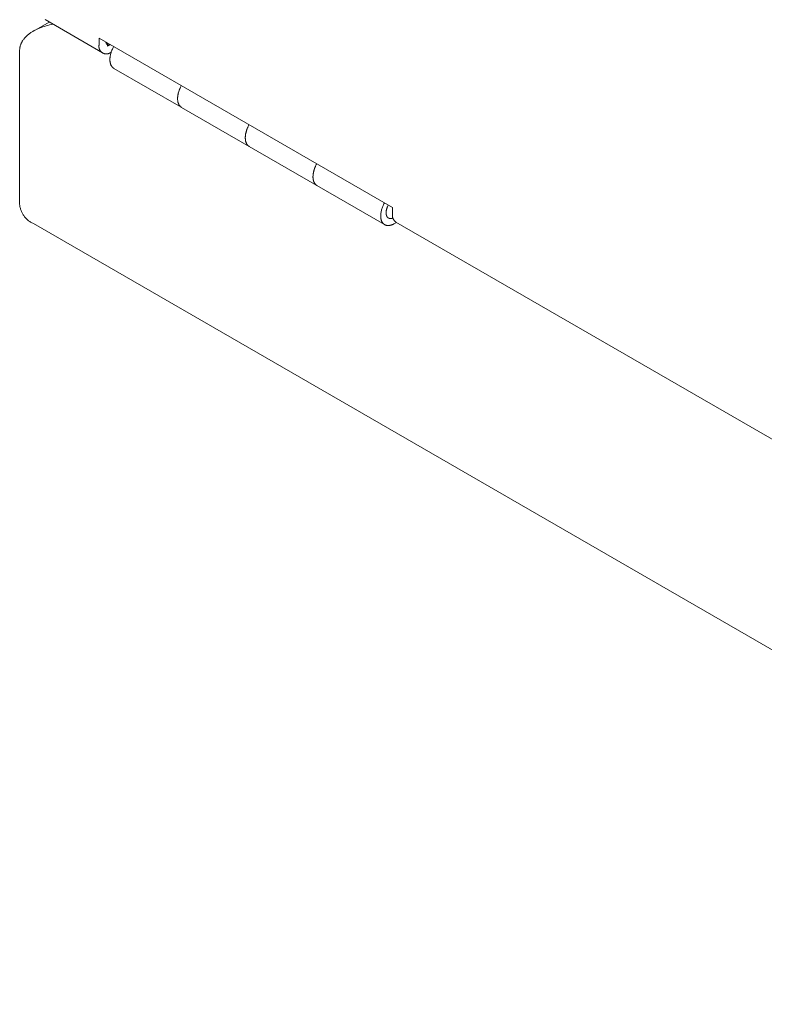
# Model space of a CAD drawing. Header units: inches. Extents: x -1 to 137, y -3 to 81.
# Drawn here: x 118.79 to 123.39, y 35.93 to 41.99 of the extents above; entities that cross this region are included whole.
import ezdxf

# ---------------------------------------------------------------- set-up
doc = ezdxf.new("R2010")
doc.units = ezdxf.units.IN
doc.layers.add('ZANO_R', color=7, linetype='Continuous', lineweight=0)

msp = doc.modelspace()

# ---------------------------------------------------------------- linework, layer by layer
at = {"layer": 'ZANO_R'}
for p, q in [((118.87366, 41.92294), (118.97046, 41.97883)), ((119.29953, 41.78884), (118.94537, 41.99331)), ((118.97318, 41.96047), (118.98396, 41.96276)), ((118.98396, 41.96276), (118.99479, 41.96478)), ((118.83979, 41.89943), (118.84323, 41.90226)), ((118.84323, 41.90226), (118.84677, 41.90504)), ((118.84677, 41.90504), (118.85042, 41.90779)), ((118.85042, 41.90779), (118.85417, 41.9105)), ((118.85417, 41.9105), (118.85802, 41.91316)), ((118.85802, 41.91316), (118.86197, 41.91578)), ((118.86197, 41.91578), (118.86601, 41.91835)), ((118.86601, 41.91835), (118.87015, 41.92088)), ((118.87015, 41.92088), (118.87438, 41.92335)), ((118.87438, 41.92335), (118.8787, 41.92578)), ((118.8787, 41.92578), (118.8831, 41.92815)), ((118.8831, 41.92815), (118.89215, 41.93273)), ((118.89215, 41.93273), (118.9015, 41.93707)), ((118.9015, 41.93707), (118.91113, 41.94119)), ((118.91113, 41.94119), (118.92101, 41.94505)), ((118.92101, 41.94505), (118.93111, 41.94866)), ((118.93111, 41.94866), (118.94141, 41.95201)), ((118.94141, 41.95201), (118.95187, 41.9551)), ((118.95187, 41.9551), (118.96247, 41.95792)), ((118.96247, 41.95792), (118.97318, 41.96047)), ((118.79479, 41.83841), (118.79596, 41.84153)), ((118.79596, 41.84153), (118.79724, 41.84466)), ((118.79724, 41.84466), (118.79863, 41.8478)), ((118.79863, 41.8478), (118.80013, 41.85093)), ((118.80013, 41.85093), (118.80175, 41.85406)), ((118.80175, 41.85406), (118.80348, 41.85719)), ((118.80348, 41.85719), (118.80533, 41.86031)), ((118.80533, 41.86031), (118.80729, 41.86343)), ((118.80729, 41.86343), (118.80937, 41.86653)), ((118.80937, 41.86653), (118.81156, 41.86962)), ((118.81156, 41.86962), (118.81387, 41.8727)), ((118.81387, 41.8727), (118.81629, 41.87576)), ((118.81629, 41.87576), (118.81883, 41.87881)), ((118.81883, 41.87881), (118.82149, 41.88183)), ((118.82149, 41.88183), (118.82426, 41.88483)), ((118.82426, 41.88483), (118.82714, 41.88781)), ((118.82714, 41.88781), (118.83014, 41.89076)), ((118.83014, 41.89076), (118.83325, 41.89368)), ((118.83325, 41.89368), (118.83647, 41.89657)), ((118.83647, 41.89657), (118.83979, 41.89943)), ((119.27864, 41.87829), (121.08829, 40.83348)), ((119.27874, 41.83655), (119.27864, 41.87829)), ((119.32114, 41.85374), (119.3212, 41.85311)), ((119.3212, 41.85311), (119.32129, 41.85248)), ((119.32129, 41.85248), (119.32139, 41.85186)), ((119.32139, 41.85186), (119.32152, 41.85123)), ((119.32152, 41.85123), (119.32167, 41.85061)), ((119.32167, 41.85061), (119.32184, 41.85)), ((119.32184, 41.85), (119.32203, 41.8494)), ((119.32203, 41.8494), (119.32224, 41.8488)), ((119.32224, 41.8488), (119.32247, 41.8482)), ((119.32247, 41.8482), (119.32272, 41.84762)), ((119.32272, 41.84762), (119.323, 41.84705)), ((119.323, 41.84705), (119.32329, 41.84648)), ((119.32329, 41.84648), (119.3236, 41.84593)), ((119.3236, 41.84593), (119.32393, 41.84538)), ((119.32393, 41.84538), (119.32428, 41.84485)), ((119.32428, 41.84485), (119.32465, 41.84433)), ((119.32465, 41.84433), (119.32503, 41.84383)), ((119.32503, 41.84383), (119.32543, 41.84334)), ((119.32543, 41.84334), (119.32585, 41.84286)), ((119.32585, 41.84286), (119.32629, 41.84239)), ((119.32629, 41.84239), (119.32674, 41.84195)), ((119.32674, 41.84195), (119.3272, 41.84151)), ((119.3272, 41.84151), (119.32768, 41.8411)), ((119.32768, 41.8411), (119.32818, 41.8407)), ((119.32818, 41.8407), (119.32868, 41.84032)), ((119.32868, 41.84032), (119.32921, 41.83995)), ((119.32921, 41.83995), (119.32974, 41.83961)), ((119.32974, 41.83961), (119.33028, 41.83928)), ((119.33168, 41.84766), (119.33173, 41.82874)), ((118.78886, 41.80474), (118.7889, 41.80771)), ((118.78886, 41.80474), (118.78886, 40.85316)), ((118.7889, 41.80771), (118.78904, 41.81071)), ((118.78904, 41.81071), (118.78928, 41.81373)), ((118.78928, 41.81373), (118.78961, 41.81677)), ((118.78961, 41.81677), (118.79004, 41.81982)), ((118.79004, 41.81982), (118.79057, 41.82289)), ((118.79057, 41.82289), (118.7912, 41.82597)), ((118.7912, 41.82597), (118.79194, 41.82907)), ((118.79194, 41.82907), (118.79278, 41.83217)), ((118.79278, 41.83217), (118.79373, 41.83529)), ((118.79373, 41.83529), (118.79479, 41.83841)), ((119.27789, 41.82712), (119.2779, 41.82871)), ((119.27794, 41.82554), (119.27789, 41.82712)), ((119.2779, 41.82871), (119.27796, 41.83028)), ((119.27804, 41.82397), (119.27794, 41.82554)), ((119.27796, 41.83028), (119.27807, 41.83186)), ((119.2782, 41.8224), (119.27804, 41.82397)), ((119.27807, 41.83186), (119.27824, 41.83343)), ((119.27842, 41.82083), (119.2782, 41.8224)), ((119.27824, 41.83343), (119.27846, 41.835)), ((119.27868, 41.81927), (119.27842, 41.82083)), ((119.27846, 41.835), (119.27874, 41.83655)), ((119.279, 41.81772), (119.27868, 41.81927)), ((119.27938, 41.81619), (119.279, 41.81772)), ((119.2798, 41.81467), (119.27938, 41.81619)), ((119.28028, 41.81316), (119.2798, 41.81467)), ((119.28081, 41.81167), (119.28028, 41.81316)), ((119.28139, 41.8102), (119.28081, 41.81167)), ((119.28202, 41.80875), (119.28139, 41.8102)), ((119.2827, 41.80733), (119.28202, 41.80875)), ((119.28343, 41.80592), (119.2827, 41.80733)), ((119.28421, 41.80455), (119.28343, 41.80592)), ((119.28504, 41.8032), (119.28421, 41.80455)), ((119.28591, 41.80188), (119.28504, 41.8032)), ((119.28682, 41.80059), (119.28591, 41.80188)), ((119.28778, 41.79934), (119.28682, 41.80059)), ((119.28879, 41.79812), (119.28778, 41.79934)), ((119.28983, 41.79693), (119.28879, 41.79812)), ((119.29091, 41.79578), (119.28983, 41.79693)), ((119.29204, 41.79467), (119.29091, 41.79578)), ((119.2932, 41.7936), (119.29204, 41.79467)), ((119.2944, 41.79257), (119.2932, 41.7936)), ((119.29563, 41.79158), (119.2944, 41.79257)), ((119.29689, 41.79063), (119.29563, 41.79158)), ((119.29819, 41.78973), (119.29689, 41.79063)), ((119.29952, 41.78887), (119.29819, 41.78973)), ((119.30088, 41.78806), (119.29952, 41.78887)), ((119.30226, 41.7873), (119.30088, 41.78806)), ((119.30367, 41.78658), (119.30226, 41.7873)), ((119.3051, 41.78592), (119.30367, 41.78658)), ((119.30656, 41.7853), (119.3051, 41.78592)), ((119.30804, 41.78474), (119.30656, 41.7853)), ((119.30953, 41.78422), (119.30804, 41.78474)), ((119.31104, 41.78376), (119.30953, 41.78422)), ((119.31257, 41.78335), (119.31104, 41.78376)), ((119.31411, 41.783), (119.31257, 41.78335)), ((119.31566, 41.78269), (119.31411, 41.783)), ((119.31722, 41.78244), (119.31566, 41.78269)), ((119.31879, 41.78225), (119.31722, 41.78244)), ((119.32036, 41.78211), (119.31879, 41.78225)), ((119.32194, 41.78202), (119.32036, 41.78211)), ((119.32352, 41.78199), (119.32194, 41.78202)), ((119.3251, 41.78201), (119.32352, 41.78199)), ((119.32668, 41.78209), (119.3251, 41.78201)), ((119.32825, 41.78222), (119.32668, 41.78209)), ((119.32982, 41.7824), (119.32825, 41.78222)), ((119.33138, 41.78264), (119.32982, 41.7824)), ((119.33028, 41.83928), (119.33084, 41.83897)), ((119.33084, 41.83897), (119.33141, 41.83868)), ((119.33294, 41.78293), (119.33138, 41.78264)), ((119.33141, 41.83868), (119.33198, 41.83841)), ((119.33173, 41.82874), (119.34804, 41.83821)), ((119.33198, 41.83841), (119.33257, 41.83816)), ((119.33257, 41.83816), (119.33316, 41.83794)), ((119.33448, 41.78328), (119.33294, 41.78293)), ((119.33316, 41.83794), (119.33376, 41.83773)), ((119.33376, 41.83773), (119.33437, 41.83754)), ((119.33437, 41.83754), (119.33498, 41.83737)), ((119.33601, 41.78368), (119.33448, 41.78328)), ((119.33498, 41.83737), (119.3356, 41.83723)), ((119.3356, 41.83723), (119.33622, 41.83711)), ((119.33752, 41.78413), (119.33601, 41.78368)), ((119.33622, 41.83711), (119.33685, 41.837)), ((119.33685, 41.837), (119.33748, 41.83692)), ((119.33748, 41.83692), (119.33811, 41.83687)), ((119.33902, 41.78464), (119.33752, 41.78413)), ((119.33811, 41.83687), (119.33875, 41.83683)), ((119.33875, 41.83683), (119.33938, 41.83681)), ((119.3405, 41.78519), (119.33902, 41.78464)), ((119.33938, 41.83681), (119.34002, 41.83682)), ((119.34002, 41.83682), (119.34065, 41.83685)), ((119.34196, 41.7858), (119.3405, 41.78519)), ((119.34065, 41.83685), (119.34129, 41.8369)), ((119.34129, 41.8369), (119.34192, 41.83698)), ((119.34192, 41.83698), (119.34255, 41.83707)), ((119.3434, 41.78646), (119.34196, 41.7858)), ((119.34255, 41.83707), (119.34317, 41.83719)), ((119.34317, 41.83719), (119.34379, 41.83733)), ((119.34481, 41.78716), (119.3434, 41.78646)), ((119.34379, 41.83733), (119.34441, 41.83748)), ((119.34441, 41.83748), (119.34502, 41.83767)), ((119.3462, 41.78792), (119.34481, 41.78716)), ((119.34502, 41.83767), (119.34562, 41.83787)), ((119.34562, 41.83787), (119.34622, 41.83809)), ((119.34756, 41.78872), (119.3462, 41.78792)), ((119.34622, 41.83809), (119.3468, 41.83833)), ((119.3468, 41.83833), (119.34738, 41.83859)), ((119.3489, 41.78957), (119.34756, 41.78872)), ((119.34977, 41.77908), (119.34864, 41.77406)), ((119.3502, 41.79046), (119.3489, 41.78957)), ((119.3511, 41.78419), (119.34977, 41.77908)), ((119.35147, 41.7914), (119.3502, 41.79046)), ((119.35262, 41.78938), (119.3511, 41.78419)), ((119.35271, 41.79238), (119.35147, 41.7914)), ((119.35433, 41.79464), (119.35262, 41.78938)), ((119.35391, 41.7934), (119.35271, 41.79238)), ((119.35624, 41.79993), (119.35433, 41.79464)), ((119.35834, 41.80525), (119.35624, 41.79993)), ((119.36063, 41.81058), (119.35834, 41.80525)), ((119.3631, 41.81589), (119.36063, 41.81058)), ((119.36574, 41.82116), (119.3631, 41.81589)), ((119.36854, 41.82638), (119.36574, 41.82116)), ((119.34569, 41.74868), (119.34567, 41.7466)), ((119.34567, 41.7466), (119.3457, 41.74448)), ((119.34574, 41.75081), (119.34569, 41.74868)), ((119.3457, 41.74448), (119.34577, 41.74237)), ((119.34584, 41.75297), (119.34574, 41.75081)), ((119.34577, 41.74237), (119.34588, 41.74026)), ((119.34597, 41.75518), (119.34584, 41.75297)), ((119.34588, 41.74026), (119.34603, 41.73817)), ((119.34615, 41.75742), (119.34597, 41.75518)), ((119.34603, 41.73817), (119.34623, 41.73609)), ((119.34637, 41.75969), (119.34615, 41.75742)), ((119.34623, 41.73609), (119.34647, 41.73402)), ((119.34694, 41.76435), (119.34637, 41.75969)), ((119.34647, 41.73402), (119.34676, 41.73197)), ((119.34676, 41.73197), (119.3471, 41.72994)), ((119.3477, 41.76915), (119.34694, 41.76435)), ((119.3471, 41.72994), (119.34749, 41.72793)), ((119.34749, 41.72793), (119.34792, 41.72594)), ((119.34864, 41.77406), (119.3477, 41.76915)), ((119.34792, 41.72594), (119.34841, 41.72398)), ((119.34841, 41.72398), (119.34894, 41.72205)), ((119.34894, 41.72205), (119.34952, 41.72015)), ((119.34952, 41.72015), (119.35016, 41.71828)), ((119.35016, 41.71828), (119.35085, 41.71645)), ((119.35085, 41.71645), (119.35158, 41.71465)), ((119.35158, 41.71465), (119.35237, 41.71289)), ((119.35237, 41.71289), (119.35321, 41.71118)), ((119.35321, 41.71118), (119.35365, 41.71034)), ((119.35365, 41.71034), (119.3541, 41.70951)), ((119.3541, 41.70951), (119.35457, 41.7087)), ((119.35457, 41.7087), (119.35505, 41.70789)), ((119.35505, 41.70789), (119.35554, 41.7071)), ((119.35554, 41.7071), (119.35604, 41.70632)), ((119.35604, 41.70632), (119.35656, 41.70555)), ((119.35656, 41.70555), (119.35708, 41.7048)), ((119.35708, 41.7048), (119.35762, 41.70406)), ((119.35762, 41.70406), (119.35818, 41.70333)), ((119.35818, 41.70333), (119.35874, 41.70262)), ((119.35874, 41.70262), (119.35932, 41.70192)), ((119.35932, 41.70192), (119.35991, 41.70123)), ((119.35991, 41.70123), (119.36051, 41.70056)), ((119.36051, 41.70056), (119.36113, 41.6999)), ((119.36113, 41.6999), (119.36175, 41.69926)), ((119.36175, 41.69926), (119.36239, 41.69864)), ((119.36239, 41.69864), (119.36304, 41.69803)), ((119.36304, 41.69803), (119.3637, 41.69743)), ((119.3637, 41.69743), (119.36437, 41.69685)), ((119.36437, 41.69685), (119.36505, 41.69629)), ((119.36505, 41.69629), (119.36575, 41.69574)), ((119.36575, 41.69574), (119.36645, 41.69521)), ((119.36645, 41.69521), (119.36717, 41.69469)), ((119.36717, 41.69469), (119.3679, 41.69419)), ((119.3679, 41.69419), (119.36863, 41.69371)), ((119.36863, 41.69371), (119.36938, 41.69325)), ((119.36938, 41.69325), (119.37014, 41.6928)), ((119.78622, 41.45257), (119.37014, 41.6928)), ((119.76651, 41.53416), (119.76702, 41.53645)), ((119.76709, 41.53675), (119.76702, 41.53645)), ((119.76709, 41.53675), (119.76765, 41.53905)), ((119.76773, 41.53936), (119.76765, 41.53905)), ((119.76773, 41.53936), (119.76833, 41.54169)), ((119.76841, 41.54199), (119.76833, 41.54169)), ((119.76841, 41.54199), (119.76906, 41.54434)), ((119.76915, 41.54465), (119.76906, 41.54434)), ((119.76915, 41.54465), (119.76985, 41.54702)), ((119.76994, 41.54732), (119.76985, 41.54702)), ((119.76994, 41.54732), (119.77068, 41.54971)), ((119.77078, 41.55002), (119.77068, 41.54971)), ((119.77078, 41.55002), (119.77157, 41.55242)), ((119.77167, 41.55272), (119.77157, 41.55242)), ((119.77167, 41.55272), (119.77251, 41.55514)), ((119.77262, 41.55544), (119.77251, 41.55514)), ((119.77262, 41.55544), (119.7735, 41.55787)), ((119.77361, 41.55817), (119.7735, 41.55787)), ((119.77361, 41.55817), (119.77454, 41.56061)), ((119.77466, 41.56091), (119.77454, 41.56061)), ((119.77466, 41.56091), (119.77563, 41.56335)), ((119.77575, 41.56365), (119.77563, 41.56335)), ((119.77575, 41.56365), (119.77677, 41.56609)), ((119.7769, 41.5664), (119.77677, 41.56609)), ((119.7769, 41.5664), (119.77796, 41.56884)), ((119.77809, 41.56914), (119.77796, 41.56884)), ((119.77809, 41.56914), (119.7792, 41.57158)), ((119.78138, 41.57615), (119.7792, 41.57158)), ((119.78367, 41.58067), (119.78138, 41.57615)), ((119.78608, 41.58513), (119.78367, 41.58067)), ((119.78608, 41.58513), (119.78615, 41.58527)), ((119.76329, 41.50576), (119.7633, 41.50764)), ((119.76329, 41.50576), (119.76329, 41.50549)), ((119.76335, 41.50205), (119.76329, 41.50549)), ((119.76331, 41.50791), (119.7633, 41.50764)), ((119.76331, 41.50791), (119.76336, 41.50983)), ((119.76352, 41.49862), (119.76335, 41.50205)), ((119.76337, 41.51011), (119.76336, 41.50983)), ((119.76337, 41.51011), (119.76346, 41.51206)), ((119.76347, 41.51235), (119.76346, 41.51206)), ((119.76347, 41.51235), (119.7636, 41.51434)), ((119.76382, 41.4952), (119.76352, 41.49862)), ((119.76362, 41.51462), (119.7636, 41.51434)), ((119.76362, 41.51462), (119.76379, 41.51665)), ((119.76382, 41.51694), (119.76379, 41.51665)), ((119.76382, 41.51694), (119.76403, 41.51901)), ((119.76382, 41.4952), (119.76384, 41.49494)), ((119.76406, 41.49312), (119.76384, 41.49494)), ((119.76406, 41.51929), (119.76403, 41.51901)), ((119.76406, 41.51929), (119.76431, 41.5214)), ((119.76406, 41.49312), (119.76409, 41.49287)), ((119.76434, 41.49106), (119.76409, 41.49287)), ((119.76434, 41.52169), (119.76431, 41.5214)), ((119.76434, 41.52169), (119.76464, 41.52382)), ((119.76434, 41.49106), (119.76438, 41.49081)), ((119.76468, 41.48902), (119.76438, 41.49081)), ((119.76468, 41.52412), (119.76464, 41.52382)), ((119.76468, 41.52412), (119.76501, 41.52628)), ((119.76468, 41.48902), (119.76472, 41.48877)), ((119.76506, 41.487), (119.76472, 41.48877)), ((119.76506, 41.52658), (119.76501, 41.52628)), ((119.76506, 41.52658), (119.76544, 41.52878)), ((119.76506, 41.487), (119.76511, 41.48676)), ((119.76549, 41.485), (119.76511, 41.48676)), ((119.76549, 41.52907), (119.76544, 41.52878)), ((119.76549, 41.52907), (119.76592, 41.53131)), ((119.76549, 41.485), (119.76555, 41.48477)), ((119.76598, 41.48303), (119.76555, 41.48477)), ((119.76598, 41.5316), (119.76592, 41.53131)), ((119.76598, 41.5316), (119.76644, 41.53386)), ((119.76598, 41.48303), (119.76604, 41.4828)), ((119.76651, 41.48109), (119.76604, 41.4828)), ((119.76651, 41.53416), (119.76644, 41.53386)), ((119.76651, 41.48109), (119.76657, 41.48086)), ((119.76709, 41.47917), (119.76657, 41.48086)), ((119.76709, 41.47917), (119.76716, 41.47896)), ((119.76773, 41.47729), (119.76716, 41.47896)), ((119.76773, 41.47729), (119.7678, 41.47708)), ((119.76841, 41.47545), (119.7678, 41.47708)), ((119.76841, 41.47545), (119.76849, 41.47524)), ((119.76915, 41.47365), (119.76849, 41.47524)), ((119.76915, 41.47365), (119.76924, 41.47344)), ((119.76994, 41.47188), (119.76924, 41.47344)), ((119.76994, 41.47188), (119.77003, 41.47169)), ((119.77078, 41.47016), (119.77003, 41.47169)), ((119.77078, 41.47016), (119.77088, 41.46997)), ((119.77167, 41.46848), (119.77088, 41.46997)), ((119.77167, 41.46848), (119.77178, 41.4683)), ((119.77262, 41.46685), (119.77178, 41.4683)), ((119.77262, 41.46685), (119.77272, 41.46667)), ((119.77361, 41.46527), (119.77272, 41.46667)), ((119.77361, 41.46527), (119.77372, 41.4651)), ((119.77466, 41.46374), (119.77372, 41.4651)), ((119.77466, 41.46374), (119.77478, 41.46358)), ((119.77575, 41.46227), (119.77478, 41.46358)), ((119.77575, 41.46227), (119.77588, 41.46211)), ((119.7769, 41.46085), (119.77588, 41.46211)), ((119.7769, 41.46085), (119.77703, 41.46069)), ((119.77809, 41.45948), (119.77703, 41.46069)), ((119.77809, 41.45948), (119.77823, 41.45934)), ((119.77934, 41.45818), (119.77823, 41.45934)), ((119.77934, 41.45818), (119.77948, 41.45804)), ((119.78063, 41.45694), (119.77948, 41.45804)), ((119.78063, 41.45694), (119.78077, 41.45681)), ((119.78196, 41.45576), (119.78077, 41.45681)), ((119.78196, 41.45576), (119.78211, 41.45563)), ((119.78335, 41.45464), (119.78211, 41.45563)), ((119.78335, 41.45464), (119.7835, 41.45452)), ((119.78477, 41.45359), (119.7835, 41.45452)), ((119.78477, 41.45359), (119.78493, 41.45348)), ((119.78624, 41.45261), (119.78493, 41.45348)), ((119.78624, 41.45261), (119.7864, 41.4525)), ((119.78775, 41.45169), (119.7864, 41.4525)), ((120.20383, 41.21146), (119.78775, 41.45169)), ((119.7893, 41.45084), (119.78947, 41.45075)), ((120.18463, 41.29534), (120.18412, 41.29305)), ((120.18463, 41.29534), (120.1847, 41.29564)), ((120.18526, 41.29795), (120.1847, 41.29564)), ((120.18526, 41.29795), (120.18534, 41.29825)), ((120.18594, 41.30058), (120.18534, 41.29825)), ((120.18594, 41.30058), (120.18602, 41.30088)), ((120.18668, 41.30324), (120.18602, 41.30088)), ((120.18668, 41.30324), (120.18676, 41.30354)), ((120.18746, 41.30591), (120.18676, 41.30354)), ((120.18746, 41.30591), (120.18755, 41.30621)), ((120.18829, 41.3086), (120.18755, 41.30621)), ((120.18829, 41.3086), (120.18839, 41.30891)), ((120.18918, 41.31131), (120.18839, 41.30891)), ((120.18918, 41.31131), (120.18928, 41.31162)), ((120.19012, 41.31403), (120.18928, 41.31162)), ((120.19012, 41.31403), (120.19023, 41.31434)), ((120.19111, 41.31676), (120.19023, 41.31434)), ((120.19111, 41.31676), (120.19122, 41.31707)), ((120.19215, 41.3195), (120.19122, 41.31707)), ((120.19215, 41.3195), (120.19227, 41.3198)), ((120.19324, 41.32224), (120.19227, 41.3198)), ((120.19324, 41.32224), (120.19337, 41.32254)), ((120.19438, 41.32499), (120.19337, 41.32254)), ((120.19438, 41.32499), (120.19451, 41.32529)), ((120.19557, 41.32773), (120.19451, 41.32529)), ((120.19557, 41.32773), (120.19571, 41.32803)), ((120.19681, 41.33047), (120.19571, 41.32803)), ((120.19681, 41.33047), (120.19899, 41.33504)), ((120.19899, 41.33504), (120.20128, 41.33956)), ((120.20128, 41.33956), (120.20369, 41.34402)), ((120.20376, 41.34415), (120.20369, 41.34402)), ((120.18091, 41.26653), (120.1809, 41.26465)), ((120.1809, 41.26438), (120.1809, 41.26465)), ((120.1809, 41.26438), (120.18096, 41.26095)), ((120.18091, 41.26653), (120.18092, 41.26681)), ((120.18097, 41.26872), (120.18092, 41.26681)), ((120.18096, 41.26095), (120.18114, 41.25751)), ((120.18097, 41.26872), (120.18098, 41.269)), ((120.18107, 41.27096), (120.18098, 41.269)), ((120.18107, 41.27096), (120.18109, 41.27124)), ((120.18121, 41.27323), (120.18109, 41.27124)), ((120.18114, 41.25751), (120.18143, 41.25409)), ((120.18121, 41.27323), (120.18124, 41.27351)), ((120.1814, 41.27555), (120.18124, 41.27351)), ((120.1814, 41.27555), (120.18143, 41.27583)), ((120.18164, 41.2779), (120.18143, 41.27583)), ((120.18146, 41.25384), (120.18143, 41.25409)), ((120.18146, 41.25384), (120.18167, 41.25201)), ((120.18164, 41.2779), (120.18167, 41.27819)), ((120.18192, 41.28029), (120.18167, 41.27819)), ((120.1817, 41.25176), (120.18167, 41.25201)), ((120.1817, 41.25176), (120.18196, 41.24995)), ((120.18192, 41.28029), (120.18196, 41.28058)), ((120.18225, 41.28272), (120.18196, 41.28058)), ((120.18199, 41.2497), (120.18196, 41.24995)), ((120.18199, 41.2497), (120.18229, 41.24791)), ((120.18225, 41.28272), (120.18229, 41.28301)), ((120.18263, 41.28518), (120.18229, 41.28301)), ((120.18233, 41.24767), (120.18229, 41.24791)), ((120.18233, 41.24767), (120.18267, 41.24589)), ((120.18263, 41.28518), (120.18267, 41.28547)), ((120.18305, 41.28767), (120.18267, 41.28547)), ((120.18272, 41.24565), (120.18267, 41.24589)), ((120.18272, 41.24565), (120.18311, 41.24389)), ((120.18305, 41.28767), (120.18311, 41.28797)), ((120.18353, 41.2902), (120.18311, 41.28797)), ((120.18316, 41.24366), (120.18311, 41.24389)), ((120.18316, 41.24366), (120.18359, 41.24192)), ((120.18353, 41.2902), (120.18359, 41.29049)), ((120.18406, 41.29275), (120.18359, 41.29049)), ((120.18365, 41.24169), (120.18359, 41.24192)), ((120.18365, 41.24169), (120.18412, 41.23998)), ((120.18406, 41.29275), (120.18412, 41.29305)), ((120.18419, 41.23975), (120.18412, 41.23998)), ((120.18419, 41.23975), (120.1847, 41.23807)), ((120.18477, 41.23785), (120.1847, 41.23807)), ((120.18477, 41.23785), (120.18534, 41.23619)), ((120.18541, 41.23597), (120.18534, 41.23619)), ((120.18541, 41.23597), (120.18602, 41.23434)), ((120.18611, 41.23414), (120.18602, 41.23434)), ((120.18611, 41.23414), (120.18676, 41.23254)), ((120.18685, 41.23234), (120.18676, 41.23254)), ((120.18685, 41.23234), (120.18755, 41.23077)), ((120.18764, 41.23058), (120.18755, 41.23077)), ((120.18764, 41.23058), (120.18839, 41.22905)), ((120.18849, 41.22886), (120.18839, 41.22905)), ((120.18849, 41.22886), (120.18928, 41.22737)), ((120.18939, 41.22719), (120.18928, 41.22737)), ((120.18939, 41.22719), (120.19023, 41.22574)), ((120.19034, 41.22557), (120.19023, 41.22574)), ((120.19034, 41.22557), (120.19122, 41.22416)), ((120.19134, 41.22399), (120.19122, 41.22416)), ((120.19134, 41.22399), (120.19227, 41.22263)), ((120.19239, 41.22247), (120.19227, 41.22263)), ((120.19239, 41.22247), (120.19337, 41.22116)), ((120.19349, 41.221), (120.19337, 41.22116)), ((120.19349, 41.221), (120.19451, 41.21974)), ((120.19464, 41.21959), (120.19451, 41.21974)), ((120.19464, 41.21959), (120.19571, 41.21838)), ((120.19584, 41.21823), (120.19571, 41.21838)), ((120.19584, 41.21823), (120.19695, 41.21707)), ((120.19709, 41.21693), (120.19695, 41.21707)), ((120.19709, 41.21693), (120.19824, 41.21583)), ((120.19838, 41.2157), (120.19824, 41.21583)), ((120.19838, 41.2157), (120.19958, 41.21465)), ((120.19973, 41.21452), (120.19958, 41.21465)), ((120.19973, 41.21452), (120.20096, 41.21353)), ((120.20111, 41.21342), (120.20096, 41.21353)), ((120.20111, 41.21342), (120.20238, 41.21248)), ((120.20254, 41.21237), (120.20238, 41.21248)), ((120.20254, 41.21237), (120.20385, 41.2115)), ((120.20401, 41.21139), (120.20385, 41.2115)), ((120.20401, 41.21139), (120.20536, 41.21058)), ((120.62144, 40.97036), (120.20536, 41.21058)), ((120.20708, 41.20964), (120.20691, 41.20973)), ((120.6012, 41.04939), (120.60167, 41.05164)), ((120.60173, 41.05194), (120.60167, 41.05164)), ((120.60173, 41.05194), (120.60225, 41.05423)), ((120.60232, 41.05453), (120.60225, 41.05423)), ((120.60232, 41.05453), (120.60288, 41.05684)), ((120.60295, 41.05714), (120.60288, 41.05684)), ((120.60295, 41.05714), (120.60356, 41.05947)), ((120.60364, 41.05977), (120.60356, 41.05947)), ((120.60364, 41.05977), (120.60429, 41.06213)), ((120.60437, 41.06243), (120.60429, 41.06213)), ((120.60437, 41.06243), (120.60507, 41.0648)), ((120.60558, 41.06645), (120.60507, 41.0648)), ((120.60558, 41.06645), (120.60591, 41.0675)), ((120.606, 41.0678), (120.60591, 41.0675)), ((120.606, 41.0678), (120.60679, 41.0702)), ((120.6069, 41.07051), (120.60679, 41.0702)), ((120.6069, 41.07051), (120.60773, 41.07292)), ((120.60784, 41.07323), (120.60773, 41.07292)), ((120.60784, 41.07323), (120.60872, 41.07565)), ((120.60884, 41.07596), (120.60872, 41.07565)), ((120.60884, 41.07596), (120.60976, 41.07839)), ((120.60988, 41.07869), (120.60976, 41.07839)), ((120.60988, 41.07869), (120.61085, 41.08113)), ((120.61098, 41.08144), (120.61085, 41.08113)), ((120.61098, 41.08144), (120.612, 41.08388)), ((120.61212, 41.08418), (120.612, 41.08388)), ((120.61212, 41.08418), (120.61319, 41.08662)), ((120.61332, 41.08692), (120.61319, 41.08662)), ((120.61332, 41.08692), (120.61442, 41.08936)), ((120.61591, 41.09252), (120.61442, 41.08936)), ((120.61591, 41.09252), (120.61704, 41.09482)), ((120.61913, 41.09889), (120.61704, 41.09482)), ((120.6213, 41.10291), (120.61913, 41.09889)), ((120.6213, 41.10291), (120.62138, 41.10305)), ((120.59851, 41.02354), (120.59852, 41.02542)), ((120.59851, 41.02354), (120.59851, 41.02327)), ((120.59857, 41.01984), (120.59851, 41.02327)), ((120.59853, 41.0257), (120.59852, 41.02542)), ((120.59853, 41.0257), (120.59858, 41.02761)), ((120.59875, 41.01641), (120.59857, 41.01984)), ((120.59859, 41.02789), (120.59858, 41.02761)), ((120.59859, 41.02789), (120.59868, 41.02985)), ((120.5987, 41.03013), (120.59868, 41.02985)), ((120.5987, 41.03013), (120.59883, 41.03212)), ((120.59904, 41.01298), (120.59875, 41.01641)), ((120.59885, 41.03241), (120.59883, 41.03212)), ((120.59885, 41.03241), (120.59902, 41.03444)), ((120.59904, 41.03472), (120.59902, 41.03444)), ((120.59904, 41.03472), (120.59925, 41.03679)), ((120.59904, 41.01298), (120.59907, 41.01273)), ((120.59928, 41.0109), (120.59907, 41.01273)), ((120.59928, 41.03708), (120.59925, 41.03679)), ((120.59928, 41.03708), (120.59953, 41.03918)), ((120.59928, 41.0109), (120.59931, 41.01065)), ((120.59957, 41.00884), (120.59931, 41.01065)), ((120.59957, 41.03947), (120.59953, 41.03918)), ((120.59957, 41.03947), (120.59986, 41.04161)), ((120.59957, 41.00884), (120.59961, 41.0086)), ((120.5999, 41.0068), (120.59961, 41.0086)), ((120.5999, 41.0419), (120.59986, 41.04161)), ((120.5999, 41.0419), (120.60024, 41.04407)), ((120.5999, 41.0068), (120.59995, 41.00656)), ((120.60029, 41.00478), (120.59995, 41.00656)), ((120.60029, 41.04436), (120.60024, 41.04407)), ((120.60029, 41.04436), (120.60067, 41.04656)), ((120.60029, 41.00478), (120.60034, 41.00454)), ((120.60072, 41.00278), (120.60034, 41.00454)), ((120.60072, 41.04686), (120.60067, 41.04656)), ((120.60072, 41.04686), (120.60114, 41.04909)), ((120.60072, 41.00278), (120.60077, 41.00255)), ((120.6012, 41.00081), (120.60077, 41.00255)), ((120.6012, 41.04939), (120.60114, 41.04909)), ((120.6012, 41.00081), (120.60126, 41.00058)), ((120.60173, 40.99887), (120.60126, 41.00058)), ((120.60173, 40.99887), (120.6018, 40.99865)), ((120.60232, 40.99696), (120.6018, 40.99865)), ((120.60232, 40.99696), (120.60239, 40.99674)), ((120.60295, 40.99508), (120.60239, 40.99674)), ((120.60295, 40.99508), (120.60303, 40.99486)), ((120.60364, 40.99324), (120.60303, 40.99486)), ((120.60364, 40.99324), (120.60372, 40.99303)), ((120.60437, 40.99143), (120.60372, 40.99303)), ((120.60437, 40.99143), (120.60446, 40.99123)), ((120.60516, 40.98967), (120.60446, 40.99123)), ((120.60516, 40.98967), (120.60525, 40.98947)), ((120.606, 40.98794), (120.60525, 40.98947)), ((120.606, 40.98794), (120.6061, 40.98775)), ((120.6069, 40.98627), (120.6061, 40.98775)), ((120.6069, 40.98627), (120.607, 40.98608)), ((120.60784, 40.98464), (120.607, 40.98608)), ((120.60784, 40.98464), (120.60795, 40.98446)), ((120.60884, 40.98306), (120.60795, 40.98446)), ((120.60884, 40.98306), (120.60895, 40.98288)), ((120.60988, 40.98153), (120.60895, 40.98288)), ((120.60988, 40.98153), (120.61, 40.98136)), ((120.61098, 40.98005), (120.61, 40.98136)), ((120.61098, 40.98005), (120.6111, 40.97989)), ((120.61212, 40.97863), (120.6111, 40.97989)), ((120.61212, 40.97863), (120.61225, 40.97848)), ((120.61332, 40.97727), (120.61225, 40.97848)), ((120.61332, 40.97727), (120.61345, 40.97712)), ((120.61456, 40.97596), (120.61345, 40.97712)), ((120.61456, 40.97596), (120.6147, 40.97582)), ((120.61585, 40.97472), (120.6147, 40.97582)), ((120.61585, 40.97472), (120.616, 40.97459)), ((120.61719, 40.97354), (120.616, 40.97459)), ((120.61719, 40.97354), (120.61734, 40.97342)), ((120.61857, 40.97242), (120.61734, 40.97342)), ((120.61857, 40.97242), (120.61872, 40.97231)), ((120.62, 40.97137), (120.61872, 40.97231)), ((120.62, 40.97137), (120.62015, 40.97126)), ((120.62146, 40.97039), (120.62015, 40.97126)), ((120.62146, 40.97039), (120.62163, 40.97029)), ((120.62297, 40.96947), (120.62163, 40.97029)), ((121.03906, 40.72925), (120.62297, 40.96947)), ((120.62452, 40.96862), (120.62469, 40.96854)), ((118.78939, 40.84827), (118.78886, 40.85316)), ((118.79009, 40.8434), (118.78939, 40.84827)), ((118.79096, 40.83856), (118.79009, 40.8434)), ((118.79199, 40.83375), (118.79096, 40.83856)), ((118.79319, 40.82897), (118.79199, 40.83375)), ((118.79455, 40.82424), (118.79319, 40.82897)), ((118.79607, 40.81957), (118.79455, 40.82424)), ((118.79775, 40.81494), (118.79607, 40.81957)), ((118.79959, 40.81038), (118.79775, 40.81494)), ((118.80158, 40.80588), (118.79959, 40.81038)), ((121.01818, 40.80492), (121.01913, 40.80982)), ((121.01913, 40.80982), (121.02026, 40.81482)), ((121.02026, 40.81482), (121.02159, 40.81992)), ((121.02159, 40.81992), (121.02311, 40.82509)), ((121.02311, 40.82509), (121.02482, 40.83032)), ((121.02482, 40.83032), (121.02673, 40.8356)), ((121.02673, 40.8356), (121.02882, 40.8409)), ((121.02882, 40.8409), (121.0311, 40.8462)), ((121.0311, 40.8462), (121.03356, 40.85149)), ((121.03356, 40.85149), (121.0362, 40.85674)), ((121.0362, 40.85674), (121.03899, 40.86194)), ((121.04971, 40.80674), (121.04994, 40.80938)), ((121.04994, 40.80938), (121.05027, 40.81209)), ((121.05027, 40.81209), (121.05071, 40.81489)), ((121.05071, 40.81489), (121.05125, 40.81775)), ((121.05125, 40.81775), (121.0519, 40.82067)), ((121.0519, 40.82067), (121.05266, 40.82365)), ((121.05266, 40.82365), (121.05353, 40.82668)), ((121.05353, 40.82668), (121.05451, 40.82974)), ((121.05451, 40.82974), (121.0556, 40.83283)), ((121.0556, 40.83283), (121.0568, 40.83593)), ((121.0568, 40.83593), (121.0581, 40.83904)), ((121.0581, 40.83904), (121.05951, 40.84215)), ((121.05951, 40.84215), (121.06102, 40.84524)), ((121.06102, 40.84524), (121.06263, 40.8483)), ((121.08829, 40.83348), (121.08839, 40.79175)), ((118.80373, 40.80145), (118.80158, 40.80588)), ((118.80602, 40.7971), (118.80373, 40.80145)), ((118.80847, 40.79283), (118.80602, 40.7971)), ((118.81105, 40.78864), (118.80847, 40.79283)), ((118.81378, 40.78455), (118.81105, 40.78864)), ((118.81665, 40.78055), (118.81378, 40.78455)), ((118.81965, 40.77665), (118.81665, 40.78055)), ((118.82279, 40.77286), (118.81965, 40.77665)), ((118.82605, 40.76918), (118.82279, 40.77286)), ((118.82944, 40.76561), (118.82605, 40.76918)), ((118.83295, 40.76216), (118.82944, 40.76561)), ((118.83657, 40.75883), (118.83295, 40.76216)), ((118.84031, 40.75563), (118.83657, 40.75883)), ((118.84415, 40.75255), (118.84031, 40.75563)), ((118.84809, 40.74961), (118.84415, 40.75255)), ((118.85214, 40.74681), (118.84809, 40.74961)), ((121.01612, 40.78244), (121.01614, 40.78452)), ((121.01614, 40.78031), (121.01612, 40.78244)), ((121.01614, 40.78452), (121.0162, 40.78664)), ((121.0162, 40.77818), (121.01614, 40.78031)), ((121.0162, 40.78664), (121.0163, 40.7888)), ((121.01631, 40.77607), (121.0162, 40.77818)), ((121.0163, 40.7888), (121.01644, 40.79099)), ((121.01646, 40.77397), (121.01631, 40.77607)), ((121.01644, 40.79099), (121.01684, 40.7955)), ((121.01665, 40.77187), (121.01646, 40.77397)), ((121.01689, 40.7698), (121.01665, 40.77187)), ((121.01684, 40.7955), (121.01742, 40.80015)), ((121.01718, 40.76773), (121.01689, 40.7698)), ((121.01752, 40.76569), (121.01718, 40.76773)), ((121.01742, 40.80015), (121.01818, 40.80492)), ((121.0179, 40.76367), (121.01752, 40.76569)), ((121.01833, 40.76167), (121.0179, 40.76367)), ((121.01881, 40.7597), (121.01833, 40.76167)), ((121.01935, 40.75776), (121.01881, 40.7597)), ((121.01993, 40.75585), (121.01935, 40.75776)), ((121.02056, 40.75397), (121.01993, 40.75585)), ((121.02125, 40.75213), (121.02056, 40.75397)), ((121.02199, 40.75032), (121.02125, 40.75213)), ((121.02277, 40.74856), (121.02199, 40.75032)), ((121.02362, 40.74683), (121.02277, 40.74856)), ((121.04953, 40.80172), (121.04954, 40.80294)), ((121.04954, 40.80059), (121.04953, 40.80172)), ((121.04954, 40.80294), (121.04957, 40.80419)), ((121.04957, 40.79946), (121.04954, 40.80059)), ((121.04957, 40.80419), (121.04971, 40.80674)), ((121.04962, 40.79833), (121.04957, 40.79946)), ((121.04969, 40.7972), (121.04962, 40.79833)), ((121.04978, 40.79608), (121.04969, 40.7972)), ((121.04989, 40.79497), (121.04978, 40.79608)), ((121.05003, 40.79386), (121.04989, 40.79497)), ((121.05019, 40.79277), (121.05003, 40.79386)), ((121.05037, 40.79168), (121.05019, 40.79277)), ((121.05057, 40.7906), (121.05037, 40.79168)), ((121.0508, 40.78953), (121.05057, 40.7906)), ((121.05105, 40.78848), (121.0508, 40.78953)), ((121.05132, 40.78743), (121.05105, 40.78848)), ((121.05162, 40.78641), (121.05132, 40.78743)), ((121.05194, 40.78539), (121.05162, 40.78641)), ((121.05228, 40.7844), (121.05194, 40.78539)), ((121.05265, 40.78342), (121.05228, 40.7844)), ((121.05305, 40.78246), (121.05265, 40.78342)), ((121.05347, 40.78151), (121.05305, 40.78246)), ((121.05391, 40.78059), (121.05347, 40.78151)), ((121.05438, 40.77969), (121.05391, 40.78059)), ((121.05487, 40.77881), (121.05438, 40.77969)), ((121.05539, 40.77795), (121.05487, 40.77881)), ((121.05593, 40.77712), (121.05539, 40.77795)), ((121.0565, 40.77631), (121.05593, 40.77712)), ((121.05679, 40.77592), (121.0565, 40.77631)), ((121.05709, 40.77553), (121.05679, 40.77592)), ((121.05739, 40.77515), (121.05709, 40.77553)), ((121.0577, 40.77478), (121.05739, 40.77515)), ((121.05801, 40.77441), (121.0577, 40.77478)), ((121.05834, 40.77405), (121.05801, 40.77441)), ((121.05866, 40.77369), (121.05834, 40.77405)), ((121.05899, 40.77335), (121.05866, 40.77369)), ((121.05933, 40.77301), (121.05899, 40.77335)), ((121.05968, 40.77267), (121.05933, 40.77301)), ((121.06002, 40.77235), (121.05968, 40.77267)), ((121.06038, 40.77203), (121.06002, 40.77235)), ((121.06074, 40.77172), (121.06038, 40.77203)), ((121.0611, 40.77142), (121.06074, 40.77172)), ((121.06147, 40.77112), (121.0611, 40.77142)), ((121.06185, 40.77084), (121.06147, 40.77112)), ((121.06223, 40.77056), (121.06185, 40.77084)), ((121.06262, 40.77029), (121.06223, 40.77056)), ((121.06301, 40.77002), (121.06262, 40.77029)), ((121.0634, 40.76977), (121.06301, 40.77002)), ((121.0638, 40.76952), (121.0634, 40.76977)), ((121.06421, 40.76928), (121.0638, 40.76952)), ((121.06462, 40.76905), (121.06421, 40.76928)), ((121.06503, 40.76883), (121.06462, 40.76905)), ((121.06545, 40.76861), (121.06503, 40.76883)), ((121.06588, 40.7684), (121.06545, 40.76861)), ((121.0663, 40.76821), (121.06588, 40.7684)), ((121.06674, 40.76802), (121.0663, 40.76821)), ((121.06717, 40.76783), (121.06674, 40.76802)), ((121.06761, 40.76766), (121.06717, 40.76783)), ((121.06806, 40.7675), (121.06761, 40.76766)), ((121.06851, 40.76734), (121.06806, 40.7675)), ((121.06896, 40.76719), (121.06851, 40.76734)), ((121.06942, 40.76705), (121.06896, 40.76719)), ((121.06987, 40.76692), (121.06942, 40.76705)), ((121.07034, 40.7668), (121.06987, 40.76692)), ((121.0708, 40.76668), (121.07034, 40.7668)), ((121.07127, 40.76658), (121.0708, 40.76668)), ((121.07175, 40.76648), (121.07127, 40.76658)), ((121.07222, 40.76639), (121.07175, 40.76648)), ((121.0727, 40.76631), (121.07222, 40.76639)), ((121.07318, 40.76624), (121.0727, 40.76631)), ((121.07367, 40.76618), (121.07318, 40.76624)), ((121.07416, 40.76612), (121.07367, 40.76618)), ((121.07514, 40.76603), (121.07416, 40.76612)), ((121.07613, 40.76598), (121.07514, 40.76603)), ((121.07713, 40.76596), (121.07613, 40.76598)), ((121.07814, 40.76597), (121.07713, 40.76596)), ((121.07915, 40.76602), (121.07814, 40.76597)), ((121.08017, 40.7661), (121.07915, 40.76602)), ((121.0812, 40.7662), (121.08017, 40.7661)), ((121.08223, 40.76634), (121.0812, 40.7662)), ((121.08326, 40.76651), (121.08223, 40.76634)), ((121.0843, 40.76671), (121.08326, 40.76651)), ((121.08534, 40.76694), (121.0843, 40.76671)), ((121.08638, 40.7672), (121.08534, 40.76694)), ((121.08742, 40.76748), (121.08638, 40.7672)), ((121.08845, 40.76779), (121.08742, 40.76748)), ((121.08817, 40.78805), (121.08816, 40.78619)), ((121.08816, 40.78619), (121.08821, 40.78433)), ((121.08825, 40.7899), (121.08817, 40.78805)), ((121.08821, 40.78433), (121.08832, 40.78248)), ((121.08839, 40.79175), (121.08825, 40.7899)), ((121.08832, 40.78248), (121.0885, 40.78064)), ((121.08949, 40.76813), (121.08845, 40.76779)), ((121.0885, 40.78064), (121.08874, 40.7788)), ((121.08874, 40.7788), (121.08905, 40.77697)), ((121.08905, 40.77697), (121.08942, 40.77515)), ((121.08942, 40.77515), (121.08985, 40.77334)), ((121.09053, 40.76849), (121.08949, 40.76813)), ((121.08985, 40.77334), (121.09035, 40.77155)), ((121.09035, 40.77155), (121.09091, 40.76978)), ((121.09156, 40.76888), (121.09053, 40.76849)), ((121.09091, 40.76978), (121.09153, 40.76803)), ((121.09153, 40.76803), (121.09221, 40.76631)), ((121.09221, 40.76631), (121.09294, 40.7646)), ((121.09294, 40.7646), (121.09374, 40.76293)), ((121.09374, 40.76293), (121.0946, 40.76128)), ((121.0946, 40.76128), (121.09551, 40.75967)), ((121.09551, 40.75967), (121.09648, 40.75808)), ((121.09648, 40.75808), (121.0975, 40.75653)), ((121.0975, 40.75653), (121.09857, 40.75502)), ((121.09857, 40.75502), (121.0997, 40.75355)), ((121.0997, 40.75355), (121.10088, 40.75211)), ((121.10088, 40.75211), (121.1021, 40.75072)), ((121.1021, 40.75072), (121.10338, 40.74937)), ((121.10338, 40.74937), (121.1047, 40.74806)), ((118.85628, 40.74415), (118.85214, 40.74681)), ((118.8605, 40.74163), (118.85628, 40.74415)), ((118.86481, 40.73925), (118.8605, 40.74163)), ((118.8692, 40.73703), (118.86481, 40.73925)), ((118.87366, 40.73496), (118.8692, 40.73703)), ((127.19678, 35.9296), (118.87366, 40.73496)), ((121.02406, 40.74599), (121.02362, 40.74683)), ((121.02451, 40.74516), (121.02406, 40.74599)), ((121.02497, 40.74434), (121.02451, 40.74516)), ((121.02545, 40.74353), (121.02497, 40.74434)), ((121.02594, 40.74273), (121.02545, 40.74353)), ((121.02645, 40.74195), (121.02594, 40.74273)), ((121.02696, 40.74118), (121.02645, 40.74195)), ((121.02749, 40.74042), (121.02696, 40.74118)), ((121.02804, 40.73967), (121.02749, 40.74042)), ((121.02859, 40.73894), (121.02804, 40.73967)), ((121.02916, 40.73822), (121.02859, 40.73894)), ((121.02974, 40.73752), (121.02916, 40.73822)), ((121.03033, 40.73683), (121.02974, 40.73752)), ((121.03093, 40.73616), (121.03033, 40.73683)), ((121.03155, 40.7355), (121.03093, 40.73616)), ((121.03217, 40.73486), (121.03155, 40.7355)), ((121.03281, 40.73423), (121.03217, 40.73486)), ((121.03346, 40.73361), (121.03281, 40.73423)), ((121.03413, 40.73301), (121.03346, 40.73361)), ((121.0348, 40.73243), (121.03413, 40.73301)), ((121.03549, 40.73187), (121.0348, 40.73243)), ((121.03618, 40.73132), (121.03549, 40.73187)), ((121.03689, 40.73078), (121.03618, 40.73132)), ((121.03761, 40.73027), (121.03689, 40.73078)), ((121.03834, 40.72976), (121.03761, 40.73027)), ((121.03908, 40.72928), (121.03834, 40.72976)), ((121.03982, 40.72881), (121.03908, 40.72928)), ((121.04058, 40.72836), (121.03982, 40.72881)), ((121.04135, 40.72793), (121.04058, 40.72836)), ((121.04213, 40.72752), (121.04135, 40.72793)), ((121.04292, 40.72712), (121.04213, 40.72752)), ((121.04372, 40.72674), (121.04292, 40.72712)), ((121.04453, 40.72637), (121.04372, 40.72674)), ((121.04534, 40.72603), (121.04453, 40.72637)), ((121.04617, 40.7257), (121.04534, 40.72603)), ((121.047, 40.72539), (121.04617, 40.7257)), ((121.04784, 40.7251), (121.047, 40.72539)), ((121.04869, 40.72482), (121.04784, 40.7251)), ((121.04955, 40.72457), (121.04869, 40.72482)), ((121.05041, 40.72433), (121.04955, 40.72457)), ((121.05128, 40.7241), (121.05041, 40.72433)), ((121.05216, 40.7239), (121.05128, 40.7241)), ((121.05305, 40.72372), (121.05216, 40.7239)), ((121.05394, 40.72355), (121.05305, 40.72372)), ((121.05484, 40.7234), (121.05394, 40.72355)), ((121.05574, 40.72327), (121.05484, 40.7234)), ((121.05665, 40.72315), (121.05574, 40.72327)), ((121.05757, 40.72305), (121.05665, 40.72315)), ((121.05849, 40.72297), (121.05757, 40.72305)), ((121.05942, 40.72291), (121.05849, 40.72297)), ((121.06035, 40.72287), (121.05942, 40.72291)), ((121.06128, 40.72284), (121.06035, 40.72287)), ((121.06222, 40.72283), (121.06128, 40.72284)), ((121.06317, 40.72284), (121.06222, 40.72283)), ((121.06411, 40.72286), (121.06317, 40.72284)), ((121.06506, 40.7229), (121.06411, 40.72286)), ((121.06698, 40.72304), (121.06506, 40.7229)), ((121.0689, 40.72324), (121.06698, 40.72304)), ((121.07083, 40.7235), (121.0689, 40.72324)), ((121.07277, 40.72383), (121.07083, 40.7235)), ((121.07471, 40.72422), (121.07277, 40.72383)), ((121.07666, 40.72467), (121.07471, 40.72422)), ((121.07861, 40.72518), (121.07666, 40.72467)), ((121.08056, 40.72575), (121.07861, 40.72518)), ((121.0825, 40.72637), (121.08056, 40.72575)), ((121.08445, 40.72705), (121.0825, 40.72637)), ((121.08638, 40.72778), (121.08445, 40.72705)), ((121.08831, 40.72856), (121.08638, 40.72778)), ((121.09023, 40.72939), (121.08831, 40.72856)), ((121.09214, 40.73027), (121.09023, 40.72939)), ((121.09404, 40.73119), (121.09214, 40.73027)), ((121.09592, 40.73216), (121.09404, 40.73119)), ((121.09779, 40.73317), (121.09592, 40.73216)), ((121.09964, 40.73421), (121.09779, 40.73317)), ((121.11304, 40.74195), (121.09964, 40.73421)), ((121.1047, 40.74806), (121.10606, 40.74681)), ((121.10606, 40.74681), (121.10747, 40.7456)), ((121.10747, 40.7456), (121.10892, 40.74444)), ((121.10892, 40.74444), (121.11041, 40.74333)), ((124.92337, 38.54191), (121.11041, 40.74333)), ((121.11195, 40.74249), (121.11304, 40.74195))]:
    msp.add_line(p, q, dxfattribs=at)

doc.saveas('drawing.dxf')
